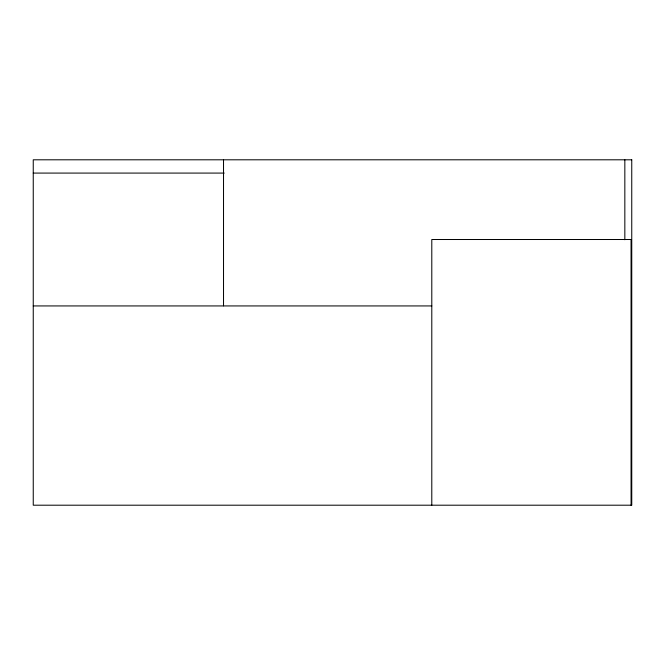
<?xml version="1.0" encoding="UTF-8"?>
<svg xmlns="http://www.w3.org/2000/svg" width="665" height="665" viewBox="0 0 665 665"><rect width="100%" height="100%" fill="white"/><g stroke="black" fill="none" stroke-linecap="round" stroke-linejoin="round"><path stroke-width="1" d="M33.25 173.083L224.213 173.083M33.25 305.933L431.793 305.933M631.06 505.201L631.06 239.508L431.793 239.508L431.793 505.201M624.834 159.8L624.834 239.732M223.523 159.8L223.523 305.858M631.75 159.8L33.25 159.8L33.25 505.201L631.75 505.201L631.75 159.8"/></g></svg>
